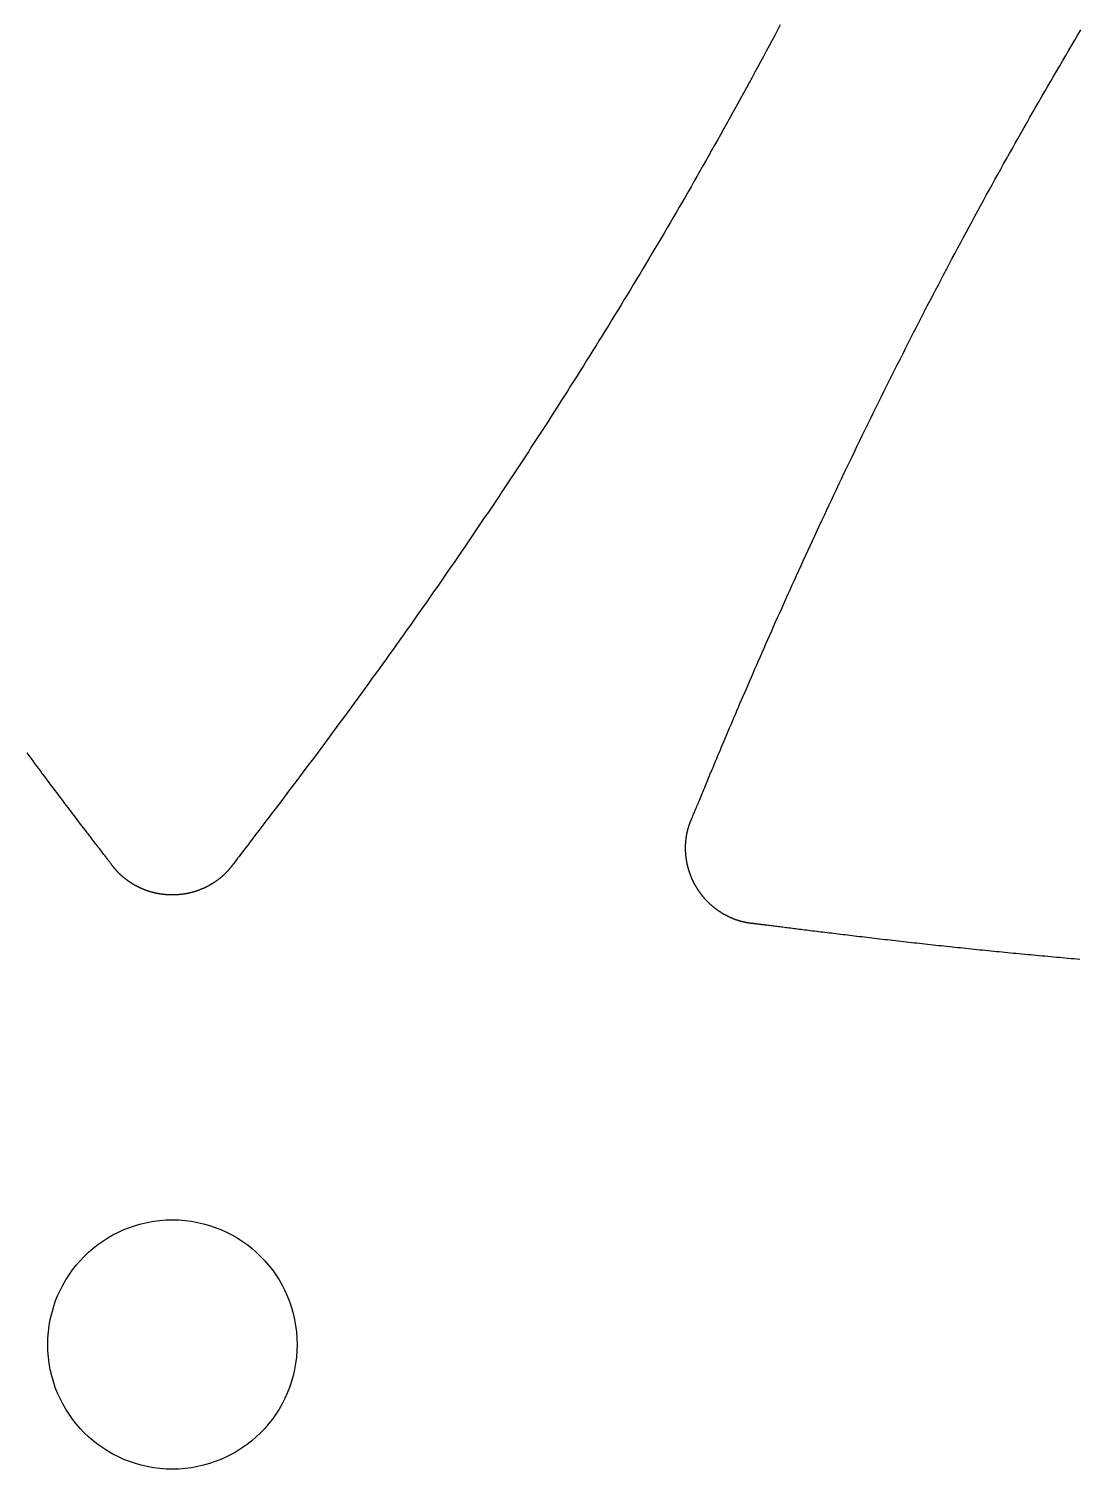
# Model space of a CAD drawing. Extents: x -3 to 136, y 0 to 121.
# Drawn here: x 64.94 to 77.56, y 59.23 to 76.56 of the extents above; entities that cross this region are included whole.
import ezdxf

# ---------------------------------------------------------------- set-up
doc = ezdxf.new("R2010")
doc.units = 0
doc.layers.get('0').update_dxf_attribs({"linetype": 'CONTINUOUS'})

msp = doc.modelspace()

# ---------------------------------------------------------------- linework, layer by layer
for points in [[(73.9793, 76.6106, 0), (73.9456, 76.5471, 0), (73.9119, 76.4836, 0), (73.8781, 76.4202, 0), (73.8442, 76.3569, 0), (73.8103, 76.2936, 0), (73.7763, 76.2303, 0), (73.7422, 76.1671, 0), (73.7081, 76.104, 0), (73.6739, 76.0409, 0), (73.6397, 75.9778, 0), (73.6054, 75.9148, 0), (73.571, 75.8519, 0), (73.5365, 75.7889, 0), (73.502, 75.7261, 0), (73.4675, 75.6632, 0), (73.4328, 75.6005, 0), (73.3981, 75.5377, 0), (73.3633, 75.475, 0), (73.3285, 75.4124, 0), (73.2936, 75.3498, 0), (73.2586, 75.2872, 0), (73.2235, 75.2247, 0), (73.1884, 75.1622, 0), (73.1533, 75.0998, 0), (73.118, 75.0374, 0), (73.0827, 74.9751, 0), (73.0473, 74.9128, 0), (73.0118, 74.8505, 0), (72.9763, 74.7883, 0), (72.9407, 74.7261, 0), (72.905, 74.6639, 0), (72.8693, 74.6018, 0), (72.8335, 74.5398, 0), (72.7976, 74.4777, 0), (72.7617, 74.4157, 0), (72.7257, 74.3538, 0), (72.6896, 74.2918, 0), (72.6534, 74.2299, 0), (72.6172, 74.1681, 0), (72.5809, 74.1063, 0), (72.5445, 74.0445, 0), (72.508, 73.9828, 0), (72.4715, 73.921, 0), (72.4349, 73.8594, 0), (72.3983, 73.7977, 0), (72.3615, 73.7361, 0), (72.3247, 73.6745, 0), (72.2878, 73.613, 0), (72.2508, 73.5514, 0), (72.2138, 73.49, 0), (72.1767, 73.4285, 0), (72.1395, 73.3671, 0), (72.1022, 73.3057, 0), (72.0649, 73.2443, 0), (72.0275, 73.183, 0), (71.99, 73.1217, 0), (71.9524, 73.0604, 0), (71.9147, 72.9991, 0), (71.877, 72.9379, 0), (71.8392, 72.8767, 0), (71.8013, 72.8155, 0), (71.7634, 72.7544, 0), (71.7253, 72.6933, 0), (71.6872, 72.6322, 0), (71.649, 72.5711, 0), (71.6108, 72.5101, 0), (71.5724, 72.449, 0), (71.534, 72.388, 0), (71.4955, 72.3271, 0), (71.4569, 72.2661, 0), (71.4182, 72.2052, 0), (71.3795, 72.1443, 0), (71.3407, 72.0834, 0), (71.3018, 72.0225, 0), (71.2628, 71.9617, 0), (71.2237, 71.9009, 0), (71.1845, 71.84, 0), (71.1453, 71.7793, 0), (71.106, 71.7185, 0), (71.0666, 71.6577, 0), (71.0271, 71.597, 0), (70.9876, 71.5363, 0), (70.9479, 71.4756, 0), (70.9082, 71.4149, 0), (70.8684, 71.3543, 0), (70.8285, 71.2936, 0), (70.7885, 71.233, 0), (70.7484, 71.1724, 0), (70.7083, 71.1118, 0), (70.6681, 71.0512, 0), (70.6278, 70.9908, 0), (70.5876, 70.9304, 0), (70.5473, 70.8702, 0), (70.507, 70.8101, 0), (70.4667, 70.7501, 0), (70.4264, 70.6901, 0), (70.386, 70.6303, 0), (70.3456, 70.5706, 0), (70.3052, 70.5109, 0), (70.2648, 70.4514, 0), (70.2243, 70.3919, 0), (70.1838, 70.3325, 0), (70.1432, 70.2732, 0), (70.1026, 70.2139, 0), (70.0619, 70.1547, 0), (70.0212, 70.0956, 0), (69.9805, 70.0365, 0), (69.9397, 69.9775, 0), (69.8988, 69.9186, 0), (69.8579, 69.8597, 0), (69.8169, 69.8008, 0), (69.7759, 69.742, 0), (69.7348, 69.6832, 0), (69.6936, 69.6245, 0), (69.6524, 69.5658, 0), (69.6111, 69.5071, 0), (69.5698, 69.4485, 0), (69.5283, 69.3898, 0), (69.4868, 69.3312, 0), (69.4452, 69.2726, 0), (69.4035, 69.214, 0), (69.3618, 69.1555, 0), (69.32, 69.0969, 0), (69.278, 69.0383, 0), (69.236, 68.9798, 0), (69.1939, 68.9212, 0), (69.1517, 68.8626, 0), (69.1094, 68.804, 0), (69.067, 68.7454, 0), (69.0245, 68.6868, 0), (68.982, 68.6281, 0), (68.9393, 68.5694, 0), (68.8965, 68.5107, 0), (68.8536, 68.452, 0), (68.8105, 68.3932, 0), (68.7674, 68.3344, 0), (68.7241, 68.2755, 0), (68.6808, 68.2166, 0), (68.6373, 68.1576, 0), (68.5937, 68.0986, 0), (68.55, 68.0396, 0), (68.5061, 67.9804, 0), (68.4621, 67.9212, 0), (68.418, 67.862, 0), (68.3737, 67.8026, 0), (68.3294, 67.7432, 0), (68.2848, 67.6837, 0), (68.2402, 67.6242, 0), (68.1954, 67.5645, 0), (68.1508, 67.5052, 0), (68.107, 67.4471, 0), (68.064, 67.3901, 0), (68.0219, 67.3344, 0), (67.9807, 67.28, 0), (67.9404, 67.2269, 0), (67.9012, 67.1752, 0), (67.8631, 67.125, 0), (67.826, 67.0762, 0), (67.7901, 67.0291, 0), (67.7554, 66.9836, 0), (67.722, 66.9397, 0), (67.6899, 66.8976, 0), (67.6591, 66.8573, 0), (67.6297, 66.8189, 0), (67.6018, 66.7823, 0), (67.5753, 66.7477, 0), (67.5505, 66.7152, 0), (67.5272, 66.6847, 0), (67.5055, 66.6563, 0), (67.4856, 66.6301, 0), (67.4673, 66.6062, 0), (67.4509, 66.5845, 0), (67.4363, 66.5653, 0), (67.4236, 66.5484, 0), (67.4128, 66.534, 0), (67.404, 66.5221, 0), (67.3972, 66.5128, 0)], [(72.9163, 67.0684, 0), (72.9188, 67.0741, 0), (72.9217, 67.0806, 0), (72.9249, 67.0881, 0), (72.9285, 67.0964, 0), (72.9324, 67.1055, 0), (72.9366, 67.1155, 0), (72.9412, 67.1264, 0), (72.9461, 67.1382, 0), (72.9514, 67.1507, 0), (72.9569, 67.1641, 0), (72.9629, 67.1784, 0), (72.9691, 67.1934, 0), (72.9757, 67.2093, 0), (72.9826, 67.226, 0), (72.9899, 67.2435, 0), (72.9974, 67.2617, 0), (73.0053, 67.2808, 0), (73.0135, 67.3007, 0), (73.0221, 67.3213, 0), (73.0309, 67.3428, 0), (73.0401, 67.365, 0), (73.0496, 67.3879, 0), (73.0594, 67.4116, 0), (73.0695, 67.4361, 0), (73.0799, 67.4613, 0), (73.0907, 67.4872, 0), (73.1018, 67.5139, 0), (73.1131, 67.5413, 0), (73.1248, 67.5694, 0), (73.1368, 67.5983, 0), (73.1491, 67.6278, 0), (73.1617, 67.658, 0), (73.1746, 67.689, 0), (73.1878, 67.7206, 0), (73.2013, 67.7529, 0), (73.2151, 67.7859, 0), (73.2292, 67.8196, 0), (73.2436, 67.8539, 0), (73.2583, 67.8889, 0), (73.2732, 67.9245, 0), (73.2885, 67.9608, 0), (73.3041, 67.9977, 0), (73.3199, 68.0353, 0), (73.3361, 68.0735, 0), (73.3525, 68.1123, 0), (73.3692, 68.1517, 0), (73.3862, 68.1917, 0), (73.4035, 68.2324, 0), (73.421, 68.2736, 0), (73.4389, 68.3154, 0), (73.457, 68.3579, 0), (73.4754, 68.4009, 0), (73.4941, 68.4444, 0), (73.513, 68.4886, 0), (73.5322, 68.5333, 0), (73.5517, 68.5785, 0), (73.5715, 68.6243, 0), (73.5915, 68.6707, 0), (73.6118, 68.7176, 0), (73.6324, 68.765, 0), (73.6532, 68.8129, 0), (73.6743, 68.8614, 0), (73.6956, 68.9103, 0), (73.7172, 68.9598, 0), (73.7391, 69.0098, 0), (73.7612, 69.0603, 0), (73.7836, 69.1112, 0), (73.8063, 69.1627, 0), (73.8292, 69.2146, 0), (73.8523, 69.267, 0), (73.8757, 69.3199, 0), (73.8994, 69.3732, 0), (73.9233, 69.4269, 0), (73.9474, 69.4812, 0), (73.9718, 69.5358, 0), (73.9964, 69.5909, 0), (74.0213, 69.6464, 0), (74.0464, 69.7024, 0), (74.0718, 69.7587, 0), (74.0974, 69.8155, 0), (74.1232, 69.8726, 0), (74.1493, 69.9302, 0), (74.1756, 69.9882, 0), (74.2022, 70.0465, 0), (74.2289, 70.1052, 0), (74.2559, 70.1643, 0), (74.2832, 70.2238, 0), (74.3106, 70.2836, 0), (74.3383, 70.3438, 0), (74.3663, 70.4043, 0), (74.3944, 70.4651, 0), (74.4228, 70.5263, 0), (74.4513, 70.5879, 0), (74.4801, 70.6497, 0), (74.5092, 70.7119, 0), (74.5384, 70.7744, 0), (74.5679, 70.8372, 0), (74.5975, 70.9003, 0), (74.6274, 70.9637, 0), (74.6575, 71.0273, 0), (74.6878, 71.0913, 0), (74.7183, 71.1555, 0), (74.7491, 71.22, 0), (74.78, 71.2848, 0), (74.8111, 71.3498, 0), (74.8425, 71.4151, 0), (74.874, 71.4806, 0), (74.9056, 71.5462, 0), (74.9373, 71.6117, 0), (74.9691, 71.6771, 0), (75.0009, 71.7425, 0), (75.0328, 71.8077, 0), (75.0647, 71.873, 0), (75.0967, 71.9382, 0), (75.1287, 72.0033, 0), (75.1608, 72.0683, 0), (75.1929, 72.1333, 0), (75.2251, 72.1982, 0), (75.2574, 72.2631, 0), (75.2897, 72.3279, 0), (75.322, 72.3926, 0), (75.3544, 72.4573, 0), (75.3869, 72.5219, 0), (75.4195, 72.5864, 0), (75.4521, 72.6509, 0), (75.4847, 72.7154, 0), (75.5174, 72.7798, 0), (75.5502, 72.8441, 0), (75.583, 72.9083, 0), (75.6159, 72.9725, 0), (75.6489, 73.0367, 0), (75.6819, 73.1008, 0), (75.7149, 73.1648, 0), (75.748, 73.2288, 0), (75.7812, 73.2927, 0), (75.8145, 73.3566, 0), (75.8478, 73.4204, 0), (75.8812, 73.4842, 0), (75.9146, 73.5479, 0), (75.9481, 73.6116, 0), (75.9816, 73.6752, 0), (76.0153, 73.7387, 0), (76.0489, 73.8022, 0), (76.0827, 73.8657, 0), (76.1165, 73.9291, 0), (76.1503, 73.9924, 0), (76.1843, 74.0557, 0), (76.2183, 74.119, 0), (76.2523, 74.1822, 0), (76.2864, 74.2453, 0), (76.3206, 74.3084, 0), (76.3549, 74.3715, 0), (76.3892, 74.4345, 0), (76.4236, 74.4975, 0), (76.458, 74.5604, 0), (76.4925, 74.6233, 0), (76.5271, 74.6861, 0), (76.5618, 74.7489, 0), (76.5965, 74.8116, 0), (76.6312, 74.8743, 0), (76.6661, 74.9369, 0), (76.701, 74.9995, 0), (76.736, 75.0621, 0), (76.771, 75.1246, 0), (76.8061, 75.1871, 0), (76.8413, 75.2495, 0), (76.8766, 75.3119, 0), (76.9119, 75.3743, 0), (76.9473, 75.4366, 0), (76.9827, 75.4988, 0), (77.0183, 75.5611, 0), (77.0539, 75.6232, 0), (77.0895, 75.6854, 0), (77.1253, 75.7475, 0), (77.1611, 75.8096, 0), (77.1969, 75.8716, 0), (77.2329, 75.9336, 0), (77.2689, 75.9956, 0), (77.305, 76.0575, 0), (77.3412, 76.1194, 0), (77.3774, 76.1812, 0), (77.4137, 76.243, 0), (77.4501, 76.3048, 0), (77.4865, 76.3666, 0), (77.5231, 76.4283, 0), (77.5597, 76.49, 0), (77.5963, 76.5516, 0)], [(65.9308, 66.5128, 0), (65.9279, 66.5168, 0), (65.9246, 66.5213, 0), (65.9209, 66.5263, 0), (65.9169, 66.5318, 0), (65.9124, 66.5378, 0), (65.9075, 66.5443, 0), (65.9023, 66.5512, 0), (65.8967, 66.5586, 0), (65.8908, 66.5665, 0), (65.8844, 66.5748, 0), (65.8777, 66.5836, 0), (65.8706, 66.5929, 0), (65.8632, 66.6027, 0), (65.8554, 66.6129, 0), (65.8472, 66.6236, 0), (65.8387, 66.6347, 0), (65.8298, 66.6463, 0), (65.8206, 66.6583, 0), (65.811, 66.6708, 0), (65.8011, 66.6838, 0), (65.7908, 66.6971, 0), (65.7802, 66.711, 0), (65.7693, 66.7252, 0), (65.758, 66.74, 0), (65.7464, 66.7551, 0), (65.7344, 66.7707, 0), (65.7221, 66.7867, 0), (65.7095, 66.8031, 0), (65.6966, 66.82, 0), (65.6834, 66.8373, 0), (65.6698, 66.855, 0), (65.6559, 66.8732, 0), (65.6417, 66.8917, 0), (65.6272, 66.9107, 0), (65.6123, 66.9301, 0), (65.5972, 66.9499, 0), (65.5818, 66.9701, 0), (65.566, 66.9907, 0), (65.55, 67.0117, 0), (65.5336, 67.0332, 0), (65.517, 67.055, 0), (65.5001, 67.0772, 0), (65.4829, 67.0998, 0), (65.4654, 67.1229, 0), (65.4476, 67.1463, 0), (65.4295, 67.1701, 0), (65.4111, 67.1942, 0), (65.3925, 67.2188, 0), (65.3736, 67.2438, 0), (65.3544, 67.2691, 0), (65.335, 67.2948, 0), (65.3152, 67.3209, 0), (65.2953, 67.3473, 0), (65.275, 67.3742, 0), (65.2545, 67.4013, 0), (65.2337, 67.4289, 0), (65.2127, 67.4568, 0), (65.1914, 67.4851, 0), (65.1699, 67.5138, 0), (65.1481, 67.5428, 0), (65.1261, 67.5721, 0), (65.1038, 67.6018, 0), (65.0813, 67.6319, 0), (65.0586, 67.6623, 0), (65.0356, 67.6931, 0), (65.0124, 67.7242, 0), (64.9889, 67.7556, 0), (64.9653, 67.7874, 0), (64.9414, 67.8195, 0), (64.9172, 67.8519, 0)], [(73.6494, 65.7985, 0), (73.645, 65.7989, 0), (73.6406, 65.7994, 0), (73.6362, 65.7999, 0), (73.6317, 65.8004, 0), (73.6273, 65.801, 0), (73.6229, 65.8015, 0), (73.6185, 65.8021, 0), (73.6141, 65.8028, 0), (73.6097, 65.8034, 0), (73.6053, 65.804, 0), (73.6009, 65.8047, 0), (73.5965, 65.8054, 0), (73.5921, 65.8062, 0), (73.5877, 65.8069, 0), (73.5833, 65.8077, 0), (73.5789, 65.8085, 0), (73.5746, 65.8093, 0), (73.5702, 65.8101, 0), (73.5658, 65.811, 0), (73.5615, 65.8119, 0), (73.5571, 65.8128, 0), (73.5528, 65.8137, 0), (73.5484, 65.8147, 0), (73.5441, 65.8157, 0), (73.5398, 65.8166, 0), (73.5354, 65.8177, 0), (73.5311, 65.8187, 0), (73.5268, 65.8198, 0), (73.5225, 65.8209, 0), (73.5182, 65.822, 0), (73.5139, 65.8231, 0), (73.5096, 65.8242, 0), (73.5053, 65.8254, 0), (73.501, 65.8266, 0), (73.4968, 65.8278, 0), (73.4925, 65.8291, 0), (73.4882, 65.8303, 0), (73.484, 65.8316, 0), (73.4797, 65.8329, 0), (73.4755, 65.8342, 0), (73.4712, 65.8356, 0), (73.467, 65.8369, 0), (73.4628, 65.8383, 0), (73.4586, 65.8397, 0), (73.4544, 65.8412, 0), (73.4502, 65.8426, 0), (73.446, 65.8441, 0), (73.4418, 65.8456, 0), (73.4376, 65.8471, 0), (73.4334, 65.8487, 0), (73.4293, 65.8502, 0), (73.4251, 65.8518, 0), (73.421, 65.8534, 0), (73.4168, 65.855, 0), (73.4127, 65.8567, 0), (73.4085, 65.8583, 0), (73.4044, 65.86, 0), (73.4003, 65.8617, 0), (73.3962, 65.8634, 0), (73.3921, 65.8652, 0), (73.388, 65.867, 0), (73.384, 65.8688, 0), (73.3799, 65.8706, 0), (73.3758, 65.8724, 0), (73.3718, 65.8742, 0), (73.3677, 65.8761, 0), (73.3637, 65.878, 0), (73.3597, 65.8799, 0), (73.3556, 65.8819, 0), (73.3516, 65.8838, 0), (73.3476, 65.8858, 0), (73.3436, 65.8878, 0), (73.3397, 65.8898, 0), (73.3357, 65.8918, 0), (73.3317, 65.8939, 0), (73.3278, 65.896, 0), (73.3238, 65.898, 0), (73.3199, 65.9002, 0), (73.316, 65.9023, 0), (73.3121, 65.9044, 0), (73.3082, 65.9066, 0), (73.3043, 65.9088, 0), (73.3004, 65.911, 0), (73.2966, 65.9132, 0), (73.2927, 65.9155, 0), (73.2889, 65.9177, 0), (73.2851, 65.92, 0), (73.2812, 65.9223, 0), (73.2774, 65.9246, 0), (73.2737, 65.927, 0), (73.2699, 65.9293, 0), (73.2661, 65.9317, 0), (73.2624, 65.9341, 0), (73.2586, 65.9365, 0), (73.2549, 65.9389, 0), (73.2512, 65.9414, 0), (73.2475, 65.9438, 0), (73.2438, 65.9463, 0), (73.2401, 65.9488, 0), (73.2364, 65.9513, 0), (73.2328, 65.9539, 0), (73.2291, 65.9564, 0), (73.2255, 65.959, 0), (73.2219, 65.9616, 0), (73.2183, 65.9642, 0), (73.2147, 65.9668, 0), (73.2111, 65.9695, 0), (73.2075, 65.9721, 0), (73.204, 65.9748, 0), (73.2004, 65.9775, 0), (73.1969, 65.9802, 0), (73.1934, 65.9829, 0), (73.1899, 65.9857, 0), (73.1864, 65.9884, 0), (73.1829, 65.9912, 0), (73.1795, 65.994, 0), (73.176, 65.9968, 0), (73.1726, 65.9997, 0), (73.1692, 66.0025, 0), (73.1658, 66.0054, 0), (73.1624, 66.0083, 0), (73.159, 66.0112, 0), (73.1556, 66.0141, 0), (73.1523, 66.017, 0), (73.149, 66.02, 0), (73.1456, 66.0229, 0), (73.1423, 66.0259, 0), (73.139, 66.0289, 0), (73.1358, 66.0319, 0), (73.1325, 66.0349, 0), (73.1292, 66.038, 0), (73.126, 66.0411, 0), (73.1228, 66.0441, 0), (73.1196, 66.0472, 0), (73.1164, 66.0503, 0), (73.1132, 66.0535, 0), (73.11, 66.0566, 0), (73.1069, 66.0598, 0), (73.1038, 66.0629, 0), (73.1006, 66.0661, 0), (73.0975, 66.0693, 0), (73.0944, 66.0725, 0), (73.0914, 66.0758, 0), (73.0883, 66.079, 0), (73.0853, 66.0823, 0), (73.0822, 66.0856, 0), (73.0792, 66.0889, 0), (73.0762, 66.0922, 0), (73.0733, 66.0955, 0), (73.0703, 66.0988, 0), (73.0674, 66.1022, 0), (73.0644, 66.1056, 0), (73.0615, 66.1089, 0), (73.0586, 66.1123, 0), (73.0557, 66.1157, 0), (73.0529, 66.1192, 0), (73.05, 66.1226, 0), (73.0472, 66.126, 0), (73.0444, 66.1295, 0), (73.0416, 66.133, 0), (73.0388, 66.1365, 0), (73.0361, 66.14, 0), (73.0333, 66.1435, 0), (73.0306, 66.147, 0), (73.0279, 66.1505, 0), (73.0252, 66.1541, 0), (73.0225, 66.1576, 0), (73.0199, 66.1612, 0), (73.0172, 66.1648, 0), (73.0146, 66.1684, 0), (73.012, 66.172, 0), (73.0094, 66.1756, 0), (73.0069, 66.1793, 0), (73.0043, 66.1829, 0), (73.0018, 66.1866, 0), (72.9993, 66.1902, 0), (72.9968, 66.1939, 0), (72.9943, 66.1976, 0), (72.9918, 66.2013, 0), (72.9894, 66.2051, 0), (72.987, 66.2088, 0), (72.9845, 66.2125, 0), (72.9822, 66.2163, 0), (72.9798, 66.22, 0), (72.9774, 66.2238, 0), (72.9751, 66.2276, 0), (72.9728, 66.2314, 0), (72.9705, 66.2352, 0), (72.9682, 66.239, 0), (72.9659, 66.2429, 0), (72.9637, 66.2467, 0), (72.9615, 66.2506, 0), (72.9593, 66.2544, 0), (72.9571, 66.2583, 0), (72.9549, 66.2622, 0), (72.9528, 66.2661, 0), (72.9506, 66.27, 0), (72.9485, 66.2739, 0), (72.9464, 66.2778, 0), (72.9444, 66.2818, 0), (72.9423, 66.2857, 0), (72.9403, 66.2897, 0), (72.9382, 66.2936, 0), (72.9362, 66.2976, 0), (72.9343, 66.3016, 0), (72.9323, 66.3056, 0), (72.9304, 66.3096, 0), (72.9284, 66.3136, 0), (72.9265, 66.3176, 0), (72.9246, 66.3217, 0), (72.9228, 66.3257, 0), (72.9209, 66.3298, 0), (72.9191, 66.3338, 0), (72.9173, 66.3379, 0), (72.9155, 66.342, 0), (72.9137, 66.3461, 0), (72.912, 66.3502, 0), (72.9103, 66.3543, 0), (72.9086, 66.3584, 0), (72.9069, 66.3625, 0), (72.9052, 66.3667, 0), (72.9035, 66.3708, 0), (72.9019, 66.375, 0), (72.9003, 66.3791, 0), (72.8987, 66.3833, 0), (72.8971, 66.3875, 0), (72.8956, 66.3917, 0), (72.8941, 66.3959, 0), (72.8925, 66.4001, 0), (72.8911, 66.4043, 0), (72.8896, 66.4085, 0), (72.8881, 66.4127, 0), (72.8867, 66.4169, 0), (72.8853, 66.4212, 0), (72.8839, 66.4254, 0), (72.8825, 66.4296, 0), (72.8812, 66.4339, 0), (72.8799, 66.4382, 0), (72.8786, 66.4424, 0), (72.8773, 66.4467, 0), (72.876, 66.451, 0), (72.8748, 66.4552, 0), (72.8736, 66.4595, 0), (72.8724, 66.4638, 0), (72.8712, 66.4681, 0), (72.87, 66.4724, 0), (72.8689, 66.4767, 0), (72.8678, 66.481, 0), (72.8667, 66.4853, 0), (72.8656, 66.4897, 0), (72.8646, 66.494, 0), (72.8635, 66.4983, 0), (72.8625, 66.5027, 0), (72.8615, 66.507, 0), (72.8606, 66.5113, 0), (72.8596, 66.5157, 0), (72.8587, 66.52, 0), (72.8578, 66.5244, 0), (72.8569, 66.5288, 0), (72.856, 66.5331, 0), (72.8552, 66.5375, 0), (72.8544, 66.5419, 0), (72.8536, 66.5462, 0), (72.8528, 66.5506, 0), (72.852, 66.555, 0), (72.8513, 66.5594, 0), (72.8506, 66.5638, 0), (72.8499, 66.5682, 0), (72.8492, 66.5726, 0), (72.8486, 66.577, 0), (72.848, 66.5814, 0), (72.8473, 66.5858, 0), (72.8468, 66.5902, 0), (72.8462, 66.5946, 0), (72.8457, 66.599, 0), (72.8451, 66.6034, 0), (72.8446, 66.6078, 0), (72.8442, 66.6123, 0), (72.8437, 66.6167, 0), (72.8433, 66.6211, 0), (72.8429, 66.6255, 0), (72.8425, 66.63, 0), (72.8421, 66.6344, 0), (72.8418, 66.6388, 0), (72.8414, 66.6433, 0), (72.8411, 66.6477, 0), (72.8409, 66.6522, 0), (72.8406, 66.6566, 0), (72.8404, 66.661, 0), (72.8401, 66.6655, 0), (72.8399, 66.6699, 0), (72.8398, 66.6744, 0), (72.8396, 66.6788, 0), (72.8395, 66.6833, 0), (72.8394, 66.6877, 0), (72.8393, 66.6922, 0), (72.8392, 66.6966, 0), (72.8392, 66.7011, 0), (72.8392, 66.7056, 0), (72.8392, 66.71, 0), (72.8392, 66.7145, 0), (72.8393, 66.7189, 0), (72.8393, 66.7234, 0), (72.8394, 66.7278, 0), (72.8395, 66.7323, 0), (72.8397, 66.7368, 0), (72.8398, 66.7412, 0), (72.84, 66.7457, 0), (72.8402, 66.7501, 0), (72.8404, 66.7546, 0), (72.8407, 66.759, 0), (72.841, 66.7635, 0), (72.8412, 66.7679, 0), (72.8416, 66.7724, 0), (72.8419, 66.7768, 0), (72.8422, 66.7813, 0), (72.8426, 66.7857, 0), (72.843, 66.7902, 0), (72.8435, 66.7946, 0), (72.8439, 66.799, 0), (72.8444, 66.8034, 0), (72.8449, 66.8079, 0), (72.8454, 66.8123, 0), (72.8459, 66.8167, 0), (72.8465, 66.8211, 0), (72.847, 66.8255, 0), (72.8476, 66.8299, 0), (72.8483, 66.8343, 0), (72.8489, 66.8388, 0), (72.8496, 66.8431, 0), (72.8503, 66.8475, 0), (72.851, 66.8519, 0), (72.8517, 66.8563, 0), (72.8525, 66.8607, 0), (72.8532, 66.8651, 0), (72.854, 66.8694, 0), (72.8549, 66.8738, 0), (72.8557, 66.8782, 0), (72.8566, 66.8825, 0), (72.8574, 66.8869, 0), (72.8584, 66.8912, 0), (72.8593, 66.8956, 0), (72.8602, 66.8999, 0), (72.8612, 66.9043, 0), (72.8622, 66.9086, 0), (72.8632, 66.9129, 0), (72.8643, 66.9172, 0), (72.8653, 66.9216, 0), (72.8664, 66.9259, 0), (72.8675, 66.9302, 0), (72.8686, 66.9345, 0), (72.8698, 66.9388, 0), (72.871, 66.943, 0), (72.8722, 66.9473, 0), (72.8734, 66.9516, 0), (72.8746, 66.9559, 0), (72.8759, 66.9601, 0), (72.8772, 66.9644, 0), (72.8785, 66.9686, 0), (72.8798, 66.9729, 0), (72.8811, 66.9771, 0), (72.8825, 66.9813, 0), (72.8839, 66.9855, 0), (72.8853, 66.9898, 0), (72.8867, 66.994, 0), (72.8882, 66.9982, 0), (72.8897, 67.0024, 0), (72.8912, 67.0066, 0), (72.8927, 67.0107, 0), (72.8942, 67.0149, 0), (72.8958, 67.0191, 0), (72.8974, 67.0232, 0), (72.899, 67.0274, 0), (72.9006, 67.0315, 0), (72.9023, 67.0356, 0), (72.9039, 67.0398, 0), (72.9056, 67.0439, 0), (72.9073, 67.048, 0), (72.9091, 67.0521, 0), (72.9108, 67.0562, 0), (72.9126, 67.0603, 0), (72.9144, 67.0643, 0), (72.9163, 67.0684, 0)], [(67.3972, 66.5128, 0), (67.3946, 66.5092, 0), (67.392, 66.5056, 0), (67.3893, 66.502, 0), (67.3867, 66.4984, 0), (67.384, 66.4948, 0), (67.3813, 66.4913, 0), (67.3786, 66.4878, 0), (67.3758, 66.4843, 0), (67.3731, 66.4808, 0), (67.3703, 66.4773, 0), (67.3675, 66.4738, 0), (67.3647, 66.4704, 0), (67.3619, 66.4669, 0), (67.3591, 66.4635, 0), (67.3562, 66.4601, 0), (67.3533, 66.4567, 0), (67.3504, 66.4533, 0), (67.3475, 66.45, 0), (67.3446, 66.4466, 0), (67.3416, 66.4433, 0), (67.3387, 66.44, 0), (67.3357, 66.4367, 0), (67.3327, 66.4334, 0), (67.3297, 66.4301, 0), (67.3267, 66.4269, 0), (67.3236, 66.4236, 0), (67.3206, 66.4204, 0), (67.3175, 66.4172, 0), (67.3144, 66.414, 0), (67.3113, 66.4108, 0), (67.3081, 66.4077, 0), (67.305, 66.4045, 0), (67.3018, 66.4014, 0), (67.2987, 66.3983, 0), (67.2955, 66.3952, 0), (67.2923, 66.3921, 0), (67.2891, 66.3891, 0), (67.2858, 66.386, 0), (67.2826, 66.383, 0), (67.2793, 66.38, 0), (67.276, 66.377, 0), (67.2727, 66.374, 0), (67.2694, 66.3711, 0), (67.2661, 66.3681, 0), (67.2627, 66.3652, 0), (67.2594, 66.3623, 0), (67.256, 66.3594, 0), (67.2526, 66.3565, 0), (67.2492, 66.3536, 0), (67.2458, 66.3508, 0), (67.2423, 66.348, 0), (67.2389, 66.3451, 0), (67.2354, 66.3424, 0), (67.232, 66.3396, 0), (67.2285, 66.3368, 0), (67.225, 66.3341, 0), (67.2214, 66.3313, 0), (67.2179, 66.3286, 0), (67.2144, 66.3259, 0), (67.2108, 66.3233, 0), (67.2072, 66.3206, 0), (67.2036, 66.318, 0), (67.2, 66.3154, 0), (67.1964, 66.3128, 0), (67.1928, 66.3102, 0), (67.1891, 66.3076, 0), (67.1855, 66.3051, 0), (67.1818, 66.3025, 0), (67.1781, 66.3, 0), (67.1744, 66.2975, 0), (67.1707, 66.295, 0), (67.167, 66.2926, 0), (67.1633, 66.2901, 0), (67.1595, 66.2877, 0), (67.1558, 66.2853, 0), (67.152, 66.2829, 0), (67.1482, 66.2806, 0), (67.1444, 66.2782, 0), (67.1406, 66.2759, 0), (67.1368, 66.2736, 0), (67.133, 66.2713, 0), (67.1291, 66.269, 0), (67.1253, 66.2668, 0), (67.1214, 66.2645, 0), (67.1176, 66.2623, 0), (67.1137, 66.2601, 0), (67.1098, 66.258, 0), (67.1059, 66.2558, 0), (67.102, 66.2537, 0), (67.0981, 66.2516, 0), (67.0941, 66.2495, 0), (67.0902, 66.2474, 0), (67.0863, 66.2453, 0), (67.0823, 66.2433, 0), (67.0783, 66.2413, 0), (67.0743, 66.2393, 0), (67.0704, 66.2373, 0), (67.0664, 66.2354, 0), (67.0624, 66.2334, 0), (67.0583, 66.2315, 0), (67.0543, 66.2296, 0), (67.0503, 66.2277, 0), (67.0462, 66.2259, 0), (67.0422, 66.224, 0), (67.0381, 66.2222, 0), (67.0341, 66.2204, 0), (67.03, 66.2186, 0), (67.0259, 66.2169, 0), (67.0218, 66.2151, 0), (67.0177, 66.2134, 0), (67.0136, 66.2117, 0), (67.0095, 66.2101, 0), (67.0053, 66.2084, 0), (67.0012, 66.2068, 0), (66.9971, 66.2051, 0), (66.9929, 66.2035, 0), (66.9887, 66.202, 0), (66.9846, 66.2004, 0), (66.9804, 66.1989, 0), (66.9762, 66.1974, 0), (66.972, 66.1959, 0), (66.9678, 66.1944, 0), (66.9636, 66.1929, 0), (66.9594, 66.1915, 0), (66.9552, 66.1901, 0), (66.951, 66.1887, 0), (66.9467, 66.1873, 0), (66.9425, 66.186, 0), (66.9382, 66.1846, 0), (66.934, 66.1833, 0), (66.9297, 66.182, 0), (66.9254, 66.1807, 0), (66.9212, 66.1795, 0), (66.9169, 66.1783, 0), (66.9126, 66.177, 0), (66.9083, 66.1759, 0), (66.904, 66.1747, 0), (66.8997, 66.1735, 0), (66.8954, 66.1724, 0), (66.891, 66.1713, 0), (66.8867, 66.1702, 0), (66.8824, 66.1692, 0), (66.8781, 66.1681, 0), (66.8737, 66.1671, 0), (66.8694, 66.1661, 0), (66.865, 66.1651, 0), (66.8606, 66.1641, 0), (66.8563, 66.1632, 0), (66.8519, 66.1623, 0), (66.8475, 66.1614, 0), (66.8432, 66.1605, 0), (66.8388, 66.1597, 0), (66.8344, 66.1588, 0), (66.83, 66.158, 0), (66.8256, 66.1572, 0), (66.8212, 66.1565, 0), (66.8168, 66.1557, 0), (66.8124, 66.155, 0), (66.808, 66.1543, 0), (66.8036, 66.1536, 0), (66.7992, 66.1529, 0), (66.7948, 66.1523, 0), (66.7904, 66.1517, 0), (66.786, 66.1511, 0), (66.7816, 66.1505, 0), (66.7772, 66.15, 0), (66.7727, 66.1494, 0), (66.7683, 66.1489, 0), (66.7639, 66.1484, 0), (66.7595, 66.1479, 0), (66.755, 66.1475, 0), (66.7506, 66.1471, 0), (66.7462, 66.1467, 0), (66.7417, 66.1463, 0), (66.7373, 66.1459, 0), (66.7329, 66.1456, 0), (66.7284, 66.1453, 0), (66.724, 66.145, 0), (66.7195, 66.1447, 0), (66.7151, 66.1444, 0), (66.7107, 66.1442, 0), (66.7062, 66.144, 0), (66.7018, 66.1438, 0), (66.6973, 66.1436, 0), (66.6929, 66.1435, 0), (66.6884, 66.1433, 0), (66.684, 66.1432, 0), (66.6795, 66.1431, 0), (66.6751, 66.1431, 0), (66.6706, 66.143, 0), (66.6662, 66.143, 0), (66.6617, 66.143, 0), (66.6573, 66.143, 0), (66.6528, 66.1431, 0), (66.6484, 66.1431, 0), (66.6439, 66.1432, 0), (66.6395, 66.1433, 0), (66.635, 66.1435, 0), (66.6306, 66.1436, 0), (66.6261, 66.1438, 0), (66.6217, 66.144, 0), (66.6173, 66.1442, 0), (66.6128, 66.1444, 0), (66.6084, 66.1447, 0), (66.6039, 66.145, 0), (66.5995, 66.1453, 0), (66.595, 66.1456, 0), (66.5906, 66.1459, 0), (66.5862, 66.1463, 0), (66.5817, 66.1467, 0), (66.5773, 66.1471, 0), (66.5729, 66.1475, 0), (66.5684, 66.148, 0), (66.564, 66.1484, 0), (66.5596, 66.1489, 0), (66.5551, 66.1494, 0), (66.5507, 66.15, 0), (66.5463, 66.1505, 0), (66.5419, 66.1511, 0), (66.5375, 66.1517, 0), (66.533, 66.1523, 0), (66.5286, 66.153, 0), (66.5242, 66.1536, 0), (66.5198, 66.1543, 0), (66.5154, 66.155, 0), (66.511, 66.1558, 0), (66.5066, 66.1565, 0), (66.5022, 66.1573, 0), (66.4978, 66.1581, 0), (66.4934, 66.1589, 0), (66.489, 66.1597, 0), (66.4846, 66.1606, 0), (66.4803, 66.1614, 0), (66.4759, 66.1623, 0), (66.4715, 66.1633, 0), (66.4672, 66.1642, 0), (66.4628, 66.1652, 0), (66.4585, 66.1661, 0), (66.4541, 66.1671, 0), (66.4498, 66.1682, 0), (66.4455, 66.1692, 0), (66.4411, 66.1703, 0), (66.4368, 66.1714, 0), (66.4325, 66.1725, 0), (66.4282, 66.1736, 0), (66.4239, 66.1747, 0), (66.4196, 66.1759, 0), (66.4153, 66.1771, 0), (66.411, 66.1783, 0), (66.4067, 66.1795, 0), (66.4025, 66.1808, 0), (66.3982, 66.1821, 0), (66.3939, 66.1834, 0), (66.3897, 66.1847, 0), (66.3854, 66.186, 0), (66.3812, 66.1874, 0), (66.377, 66.1887, 0), (66.3727, 66.1901, 0), (66.3685, 66.1915, 0), (66.3643, 66.193, 0), (66.3601, 66.1944, 0), (66.3559, 66.1959, 0), (66.3517, 66.1974, 0), (66.3475, 66.1989, 0), (66.3434, 66.2005, 0), (66.3392, 66.202, 0), (66.335, 66.2036, 0), (66.3309, 66.2052, 0), (66.3268, 66.2068, 0), (66.3226, 66.2084, 0), (66.3185, 66.2101, 0), (66.3144, 66.2118, 0), (66.3103, 66.2135, 0), (66.3062, 66.2152, 0), (66.3021, 66.2169, 0), (66.298, 66.2187, 0), (66.2939, 66.2205, 0), (66.2898, 66.2223, 0), (66.2858, 66.2241, 0), (66.2817, 66.2259, 0), (66.2777, 66.2278, 0), (66.2737, 66.2297, 0), (66.2696, 66.2316, 0), (66.2656, 66.2335, 0), (66.2616, 66.2354, 0), (66.2576, 66.2374, 0), (66.2536, 66.2393, 0), (66.2497, 66.2413, 0), (66.2457, 66.2434, 0), (66.2417, 66.2454, 0), (66.2378, 66.2474, 0), (66.2338, 66.2495, 0), (66.2299, 66.2516, 0), (66.226, 66.2537, 0), (66.2221, 66.2559, 0), (66.2182, 66.258, 0), (66.2143, 66.2602, 0), (66.2104, 66.2624, 0), (66.2066, 66.2646, 0), (66.2027, 66.2668, 0), (66.1988, 66.2691, 0), (66.195, 66.2714, 0), (66.1912, 66.2736, 0), (66.1874, 66.2759, 0), (66.1836, 66.2783, 0), (66.1798, 66.2806, 0), (66.176, 66.283, 0), (66.1722, 66.2854, 0), (66.1685, 66.2878, 0), (66.1647, 66.2902, 0), (66.161, 66.2926, 0), (66.1573, 66.2951, 0), (66.1536, 66.2976, 0), (66.1499, 66.3001, 0), (66.1462, 66.3026, 0), (66.1425, 66.3051, 0), (66.1389, 66.3077, 0), (66.1352, 66.3102, 0), (66.1316, 66.3128, 0), (66.128, 66.3154, 0), (66.1244, 66.318, 0), (66.1208, 66.3207, 0), (66.1172, 66.3233, 0), (66.1137, 66.326, 0), (66.1101, 66.3287, 0), (66.1066, 66.3314, 0), (66.1031, 66.3341, 0), (66.0996, 66.3369, 0), (66.0961, 66.3396, 0), (66.0926, 66.3424, 0), (66.0891, 66.3452, 0), (66.0857, 66.348, 0), (66.0822, 66.3508, 0), (66.0788, 66.3537, 0), (66.0754, 66.3565, 0), (66.072, 66.3594, 0), (66.0687, 66.3623, 0), (66.0653, 66.3652, 0), (66.062, 66.3681, 0), (66.0586, 66.3711, 0), (66.0553, 66.3741, 0), (66.052, 66.377, 0), (66.0487, 66.38, 0), (66.0455, 66.383, 0), (66.0422, 66.3861, 0), (66.039, 66.3891, 0), (66.0358, 66.3922, 0), (66.0326, 66.3952, 0), (66.0294, 66.3983, 0), (66.0262, 66.4014, 0), (66.023, 66.4046, 0), (66.0199, 66.4077, 0), (66.0168, 66.4109, 0), (66.0137, 66.414, 0), (66.0106, 66.4172, 0), (66.0075, 66.4204, 0), (66.0044, 66.4237, 0), (66.0014, 66.4269, 0), (65.9984, 66.4301, 0), (65.9954, 66.4334, 0), (65.9924, 66.4367, 0), (65.9894, 66.44, 0), (65.9864, 66.4433, 0), (65.9835, 66.4466, 0), (65.9805, 66.45, 0), (65.9776, 66.4533, 0), (65.9747, 66.4567, 0), (65.9719, 66.4601, 0), (65.969, 66.4635, 0), (65.9662, 66.4669, 0), (65.9633, 66.4704, 0), (65.9605, 66.4738, 0), (65.9577, 66.4773, 0), (65.955, 66.4808, 0), (65.9522, 66.4843, 0), (65.9495, 66.4878, 0), (65.9468, 66.4913, 0), (65.9441, 66.4949, 0), (65.9414, 66.4984, 0), (65.9387, 66.502, 0), (65.9361, 66.5056, 0), (65.9335, 66.5092, 0), (65.9308, 66.5128, 0)], [(77.5824, 65.3672, 0), (77.5471, 65.3703, 0), (77.5119, 65.3734, 0), (77.4767, 65.3764, 0), (77.4416, 65.3795, 0), (77.4066, 65.3826, 0), (77.3716, 65.3857, 0), (77.3366, 65.3889, 0), (77.3017, 65.392, 0), (77.2669, 65.3952, 0), (77.2321, 65.3983, 0), (77.1973, 65.4015, 0), (77.1626, 65.4047, 0), (77.128, 65.4079, 0), (77.0934, 65.4111, 0), (77.0588, 65.4143, 0), (77.0243, 65.4175, 0), (76.9899, 65.4207, 0), (76.9555, 65.424, 0), (76.9212, 65.4272, 0), (76.8869, 65.4305, 0), (76.8526, 65.4338, 0), (76.8185, 65.4371, 0), (76.7843, 65.4404, 0), (76.7503, 65.4437, 0), (76.7162, 65.447, 0), (76.6822, 65.4503, 0), (76.6483, 65.4536, 0), (76.6144, 65.457, 0), (76.5806, 65.4603, 0), (76.5468, 65.4637, 0), (76.5131, 65.4671, 0), (76.4794, 65.4705, 0), (76.4458, 65.4739, 0), (76.4123, 65.4773, 0), (76.3787, 65.4807, 0), (76.3453, 65.4841, 0), (76.3119, 65.4875, 0), (76.2785, 65.4909, 0), (76.2452, 65.4944, 0), (76.2119, 65.4978, 0), (76.1787, 65.5013, 0), (76.1456, 65.5048, 0), (76.1125, 65.5082, 0), (76.0794, 65.5117, 0), (76.0464, 65.5152, 0), (76.0134, 65.5187, 0), (75.9805, 65.5222, 0), (75.9477, 65.5257, 0), (75.9149, 65.5293, 0), (75.8821, 65.5328, 0), (75.8494, 65.5363, 0), (75.8168, 65.5399, 0), (75.7842, 65.5434, 0), (75.7517, 65.547, 0), (75.7192, 65.5506, 0), (75.6867, 65.5541, 0), (75.6543, 65.5577, 0), (75.622, 65.5613, 0), (75.5897, 65.5649, 0), (75.5575, 65.5685, 0), (75.5253, 65.5721, 0), (75.4931, 65.5757, 0), (75.4611, 65.5793, 0), (75.429, 65.5829, 0), (75.397, 65.5866, 0), (75.3651, 65.5902, 0), (75.3332, 65.5938, 0), (75.3014, 65.5975, 0), (75.2696, 65.6011, 0), (75.2379, 65.6048, 0), (75.2063, 65.6084, 0), (75.175, 65.6121, 0), (75.1438, 65.6157, 0), (75.1128, 65.6193, 0), (75.0821, 65.6229, 0), (75.0515, 65.6265, 0), (75.0212, 65.6301, 0), (74.991, 65.6336, 0), (74.9611, 65.6372, 0), (74.9315, 65.6407, 0), (74.902, 65.6442, 0), (74.8728, 65.6477, 0), (74.8438, 65.6511, 0), (74.8151, 65.6546, 0), (74.7866, 65.658, 0), (74.7584, 65.6614, 0), (74.7304, 65.6648, 0), (74.7026, 65.6681, 0), (74.6752, 65.6714, 0), (74.648, 65.6747, 0), (74.621, 65.678, 0), (74.5944, 65.6813, 0), (74.568, 65.6845, 0), (74.5419, 65.6877, 0), (74.5161, 65.6909, 0), (74.4905, 65.694, 0), (74.4653, 65.6971, 0), (74.4404, 65.7002, 0), (74.4157, 65.7032, 0), (74.3914, 65.7062, 0), (74.3674, 65.7092, 0), (74.3437, 65.7121, 0), (74.3203, 65.715, 0), (74.2972, 65.7179, 0), (74.2744, 65.7208, 0), (74.252, 65.7236, 0), (74.2299, 65.7263, 0), (74.2081, 65.729, 0), (74.1867, 65.7317, 0), (74.1656, 65.7344, 0), (74.1449, 65.737, 0), (74.1245, 65.7395, 0), (74.1045, 65.742, 0), (74.0848, 65.7445, 0), (74.0655, 65.7469, 0), (74.0466, 65.7493, 0), (74.0281, 65.7517, 0), (74.0099, 65.754, 0), (73.9921, 65.7562, 0), (73.9746, 65.7584, 0), (73.9576, 65.7606, 0), (73.941, 65.7627, 0), (73.9247, 65.7647, 0), (73.9089, 65.7667, 0), (73.8934, 65.7687, 0), (73.8784, 65.7706, 0), (73.8637, 65.7724, 0), (73.8495, 65.7742, 0), (73.8357, 65.7759, 0), (73.8223, 65.7776, 0), (73.8094, 65.7792, 0), (73.7968, 65.7808, 0), (73.7848, 65.7823, 0), (73.7731, 65.7838, 0), (73.7619, 65.7852, 0), (73.7511, 65.7865, 0), (73.7408, 65.7878, 0), (73.731, 65.789, 0), (73.7216, 65.7901, 0), (73.7126, 65.7912, 0), (73.7041, 65.7922, 0), (73.6961, 65.7932, 0), (73.6886, 65.7941, 0), (73.6815, 65.7949, 0), (73.675, 65.7957, 0), (73.6689, 65.7964, 0), (73.6633, 65.797, 0), (73.6582, 65.7976, 0), (73.6536, 65.7981, 0), (73.6494, 65.7985, 0)]]:
    msp.add_polyline3d(points)
msp.add_circle((66.666, 60.73445), 1.5)

doc.saveas('drawing.dxf')
